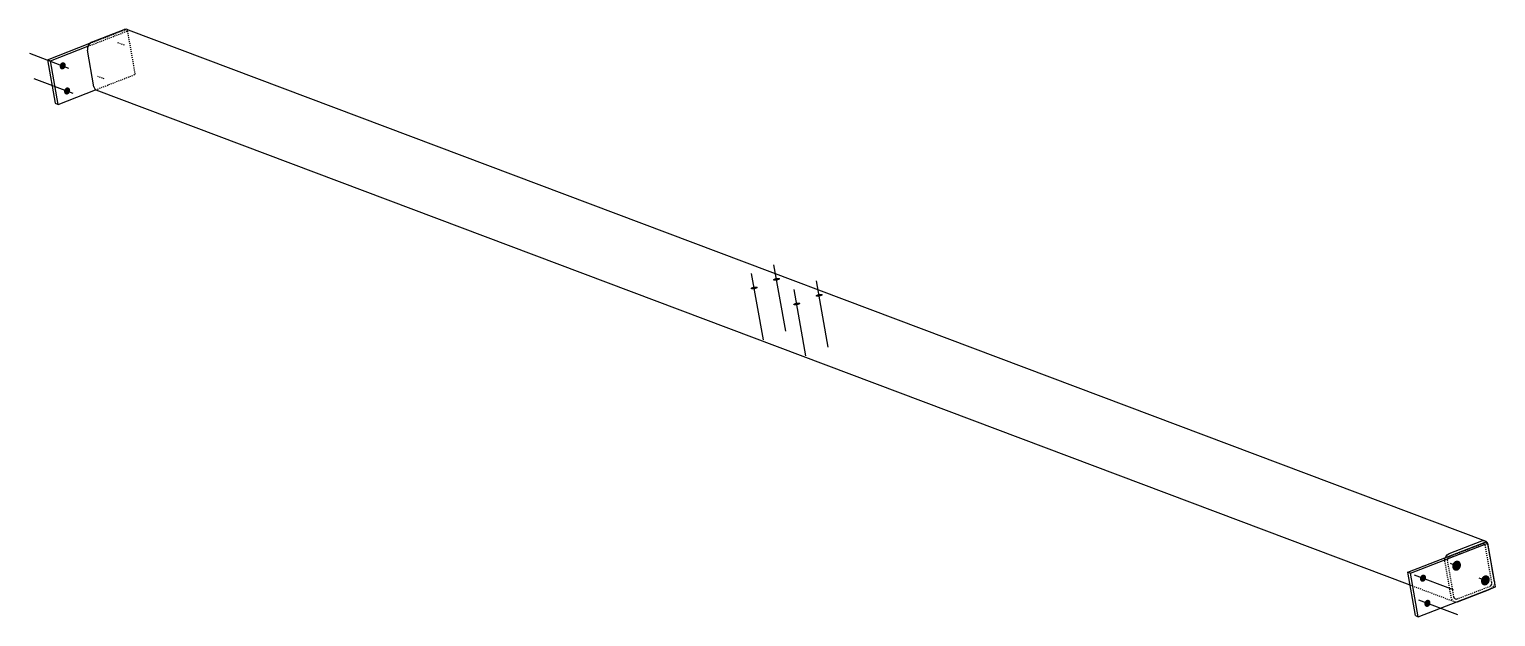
# Model space of a CAD drawing. Header units: millimetres. Extents: x 27 to 35527, y 5 to 1150.
# Drawn here: x 27 to 2836, y 25 to 1150 of the extents above; entities that cross this region are included whole.
import ezdxf

# ---------------------------------------------------------------- set-up
doc = ezdxf.new("R2010")
doc.units = ezdxf.units.MM
doc.linetypes.add('DXK_LINE_DOT2', pattern=[3.9198, 1.9599, -1.9599])
doc.layers.add('STÅL', color=7, linetype='Continuous')

msp = doc.modelspace()

# ---------------------------------------------------------------- hatches: boundary and pattern name
at = {"layer": 'STÅL', "linetype": 'Continuous'}
for points in [[(86, 1082.3), (86.7, 1083.6), (87.5, 1084.8), (88.5, 1085.8), (89.6, 1086.5), (90.8, 1087), (92.1, 1087.2), (93.3, 1087), (94.4, 1086.6), (95.4, 1085.9), (96.2, 1085), (96.8, 1083.8), (97.1, 1082.5), (97.2, 1081.1), (97.1, 1079.7), (96.7, 1078.3), (96.1, 1077), (95.2, 1075.8), (94.2, 1074.8), (93.1, 1074.1), (91.9, 1073.6), (90.7, 1073.5), (89.5, 1073.6), (88.3, 1074), (87.4, 1074.7), (86.6, 1075.6), (86, 1076.8), (85.6, 1078.1), (85.5, 1079.5), (85.6, 1080.9)], [(94.5, 1034.2), (95.1, 1035.5), (96, 1036.7), (97, 1037.7), (98.1, 1038.4), (99.3, 1038.9), (100.5, 1039), (101.7, 1038.9), (102.9, 1038.5), (103.8, 1037.8), (104.6, 1036.9), (105.2, 1035.7), (105.6, 1034.4), (105.7, 1033), (105.6, 1031.6), (105.2, 1030.2), (104.5, 1028.9), (103.7, 1027.7), (102.7, 1026.7), (101.6, 1026), (100.4, 1025.5), (99.1, 1025.3), (97.9, 1025.5), (96.8, 1025.9), (95.8, 1026.6), (95, 1027.5), (94.4, 1028.7), (94.1, 1030), (94, 1031.4), (94.1, 1032.8)], [(1458.8, 669.2), (1457.4, 669), (1456, 668.9), (1454.7, 669), (1453.5, 669.1), (1452.6, 669.4), (1452, 669.7), (1451.6, 670.1), (1451.5, 670.6), (1451.7, 671.2), (1452.2, 671.7), (1453, 672.3), (1454, 672.8), (1455.2, 673.3), (1456.5, 673.6), (1458, 674), (1459.4, 674.2), (1460.8, 674.2), (1462.1, 674.2), (1463.2, 674.1), (1464.1, 673.8), (1464.8, 673.5), (1465.2, 673), (1465.3, 672.6), (1465.1, 672), (1464.6, 671.5), (1463.8, 670.9), (1462.8, 670.4), (1461.6, 669.9), (1460.2, 669.5)], [(1416, 652.7), (1414.5, 652.5), (1413.1, 652.4), (1411.9, 652.4), (1410.7, 652.5), (1409.8, 652.8), (1409.1, 653.1), (1408.8, 653.6), (1408.7, 654.1), (1408.9, 654.6), (1409.4, 655.1), (1410.2, 655.7), (1411.2, 656.2), (1412.4, 656.7), (1413.7, 657.1), (1415.2, 657.4), (1416.6, 657.6), (1418, 657.7), (1419.3, 657.6), (1420.4, 657.5), (1421.3, 657.2), (1422, 656.9), (1422.4, 656.5), (1422.5, 656), (1422.3, 655.4), (1421.8, 654.9), (1421, 654.3), (1420, 653.8), (1418.8, 653.4), (1417.4, 653)], [(1497.6, 621.9), (1496.1, 621.7), (1494.7, 621.6), (1493.4, 621.7), (1492.3, 621.8), (1491.4, 622.1), (1490.7, 622.4), (1490.3, 622.8), (1490.2, 623.3), (1490.5, 623.9), (1491, 624.4), (1491.7, 625), (1492.8, 625.5), (1494, 625.9), (1495.3, 626.3), (1496.7, 626.6), (1498.2, 626.8), (1499.6, 626.9), (1500.9, 626.9), (1502, 626.8), (1502.9, 626.5), (1503.6, 626.2), (1504, 625.7), (1504, 625.2), (1503.8, 624.7), (1503.3, 624.2), (1502.5, 623.6), (1501.5, 623.1), (1500.3, 622.6), (1499, 622.2)], [(1540.4, 638.5), (1538.9, 638.3), (1537.5, 638.2), (1536.2, 638.2), (1535.1, 638.4), (1534.2, 638.6), (1533.5, 639), (1533.1, 639.4), (1533.1, 639.9), (1533.3, 640.4), (1533.8, 641), (1534.6, 641.5), (1535.6, 642.1), (1536.8, 642.5), (1538.1, 642.9), (1539.5, 643.2), (1541, 643.4), (1542.4, 643.5), (1543.7, 643.5), (1544.8, 643.3), (1545.7, 643.1), (1546.4, 642.7), (1546.8, 642.3), (1546.9, 641.8), (1546.6, 641.3), (1546.1, 640.7), (1545.4, 640.2), (1544.3, 639.7), (1543.1, 639.2), (1541.8, 638.8)], [(2753.1, 125.8), (2754, 127.7), (2755.2, 129.3), (2756.6, 130.7), (2758.2, 131.8), (2760, 132.4), (2761.7, 132.7), (2763.4, 132.5), (2765, 131.9), (2766.4, 130.9), (2767.6, 129.6), (2768.4, 127.9), (2768.9, 126.1), (2769.1, 124.1), (2768.9, 122), (2768.3, 120), (2767.4, 118.2), (2766.2, 116.5), (2764.8, 115.1), (2763.2, 114), (2761.5, 113.4), (2759.7, 113.1), (2758, 113.3), (2756.4, 113.9), (2755, 114.9), (2753.9, 116.2), (2753, 117.9), (2752.5, 119.7), (2752.3, 121.7), (2752.5, 123.8)], [(2691, 101), (2691.6, 102.3), (2692.5, 103.5), (2693.5, 104.4), (2694.6, 105.2), (2695.8, 105.6), (2697, 105.8), (2698.2, 105.7), (2699.4, 105.3), (2700.3, 104.6), (2701.1, 103.6), (2701.7, 102.5), (2702.1, 101.2), (2702.2, 99.8), (2702.1, 98.4), (2701.7, 97), (2701, 95.6), (2700.2, 94.5), (2699.2, 93.5), (2698.1, 92.8), (2696.9, 92.3), (2695.6, 92.1), (2694.4, 92.2), (2693.3, 92.7), (2692.3, 93.4), (2691.5, 94.3), (2690.9, 95.4), (2690.6, 96.7), (2690.5, 98.1), (2690.6, 99.6)], [(2808.2, 97.7), (2809.1, 99.6), (2810.3, 101.2), (2811.7, 102.6), (2813.3, 103.7), (2815, 104.3), (2816.8, 104.6), (2818.5, 104.4), (2820.1, 103.8), (2821.5, 102.8), (2822.7, 101.5), (2823.5, 99.8), (2824, 98), (2824.2, 96), (2824, 93.9), (2823.4, 91.9), (2822.5, 90.1), (2821.3, 88.4), (2819.9, 87), (2818.3, 85.9), (2816.5, 85.3), (2814.8, 85), (2813.1, 85.2), (2811.5, 85.8), (2810.1, 86.8), (2808.9, 88.1), (2808.1, 89.8), (2807.6, 91.6), (2807.4, 93.6), (2807.6, 95.7)], [(2699.5, 52.8), (2700.1, 54.2), (2701, 55.3), (2702, 56.3), (2703.1, 57.1), (2704.3, 57.5), (2705.5, 57.7), (2706.7, 57.6), (2707.8, 57.1), (2708.8, 56.5), (2709.6, 55.5), (2710.2, 54.4), (2710.6, 53.1), (2710.7, 51.7), (2710.6, 50.2), (2710.2, 48.8), (2709.5, 47.5), (2708.7, 46.3), (2707.7, 45.4), (2706.6, 44.6), (2705.4, 44.2), (2704.1, 44), (2702.9, 44.1), (2701.8, 44.5), (2700.8, 45.2), (2700, 46.2), (2699.4, 47.3), (2699.1, 48.6), (2699, 50), (2699.1, 51.4)]]:
    msp.add_hatch(color=96, dxfattribs=at).paths.add_polyline_path(points)

# ---------------------------------------------------------------- linework, layer by layer
at = {"layer": 'STÅL', "color": 2, "linetype": 'Continuous'}
for p, q in [((62.2, 1092), (143.5, 1123.5)), ((146.7, 1125.5), (143.1, 1123.2)), ((146.7, 1125.5), (209.3, 1149.7)), ((213.2, 1150.3), (209.3, 1149.7)), ((216.8, 1149.2), (213.2, 1150.3)), ((216.8, 1149.2), (2816.4, 169.9)), ((67.7, 1089.9), (139.7, 1117.8)), ((140.3, 1119.5), (138.8, 1115.1)), ((138.8, 1115.1), (138.8, 1110.5)), ((151.2, 1040.2), (138.8, 1110.5)), ((143.1, 1123.2), (140.3, 1119.5)), ((62.2, 1092), (76.9, 1008.7)), ((62.2, 1092), (67.7, 1089.9)), ((82.4, 1006.6), (67.7, 1089.9)), ((151.2, 1040.2), (152.7, 1036.3)), ((82.4, 1006.6), (154.4, 1034.5)), ((152.7, 1036.3), (155.5, 1033.5)), ((2671.6, 85.6), (155.5, 1033.5)), ((76.9, 1008.7), (82.4, 1006.6)), ((2746.3, 146.2), (2808.8, 170.4)), ((2808.8, 170.4), (2812.7, 171)), ((2812.7, 171), (2816.4, 169.9)), ((2816.4, 169.9), (2819.2, 167.1)), ((2667.2, 110.6), (2815.4, 168)), ((2672.7, 108.6), (2820.8, 166)), ((2739.8, 140.2), (2742.6, 143.9)), ((2742.6, 143.9), (2746.3, 146.2)), ((2820.8, 166), (2815.4, 168)), ((2819.4, 166.5), (2819.2, 167.1)), ((2835.5, 82.7), (2820.8, 166)), ((2739.3, 138.5), (2739.8, 140.2)), ((2672.7, 108.6), (2667.2, 110.6)), ((2681.9, 27.3), (2667.2, 110.6)), ((2687.3, 25.3), (2672.7, 108.6)), ((2687.3, 25.3), (2835.5, 82.7)), ((2762.6, 53.6), (2825.1, 77.9)), ((2828.3, 79.9), (2825.1, 77.9)), ((2759.1, 53.1), (2762.6, 53.6)), ((2681.9, 27.3), (2687.3, 25.3))]:
    msp.add_line(p, q, dxfattribs=at)
at = {"layer": 'STÅL', "color": 7, "linetype": 'DXK_LINE_DOT2'}
for p, q in [((139.7, 1117.8), (215.8, 1147.3)), ((143.5, 1123.5), (210.4, 1149.4)), ((215.8, 1147.3), (210.4, 1149.4)), ((230.5, 1064), (215.8, 1147.3)), ((154.4, 1034.5), (230.5, 1064)), ((2747.2, 140.6), (2745.4, 139.5)), ((2747.2, 140.6), (2809.8, 164.9)), ((2811.8, 165.2), (2809.8, 164.9)), ((2813.6, 164.6), (2811.8, 165.2)), ((2815, 163.2), (2813.6, 164.6)), ((2815.7, 161.2), (2815, 163.2)), ((2828.1, 90.9), (2815.7, 161.2)), ((2820.7, 163.1), (2819.4, 166.5)), ((2833.1, 92.8), (2820.7, 163.1)), ((2738.3, 135.8), (2739.3, 138.5)), ((2738.3, 131.2), (2738.3, 135.8)), ((2750.7, 60.9), (2738.3, 131.2)), ((2744, 137.6), (2743.3, 135.4)), ((2743.3, 135.4), (2743.3, 133.2)), ((2755.7, 62.8), (2743.3, 133.2)), ((2745.4, 139.5), (2744, 137.6)), ((2755, 54.2), (2671.6, 85.6)), ((2824.2, 83.4), (2826, 84.6)), ((2826, 84.6), (2827.4, 86.4)), ((2827.4, 86.4), (2828.1, 88.6)), ((2828.1, 88.6), (2828.1, 90.9)), ((2833.1, 88.3), (2831.5, 83.8)), ((2833.1, 92.8), (2833.1, 88.3)), ((2752.2, 57), (2750.7, 60.9)), ((2755, 54.2), (2752.2, 57)), ((2755.7, 62.8), (2756.4, 60.8)), ((2756.4, 60.8), (2757.8, 59.5)), ((2757.8, 59.5), (2759.6, 58.9)), ((2759.6, 58.9), (2761.6, 59.2)), ((2761.6, 59.2), (2824.2, 83.4)), ((2828.8, 80.2), (2828.3, 79.9)), ((2831.5, 83.8), (2828.8, 80.2)), ((2758.6, 53), (2755, 54.2)), ((2758.6, 53), (2759.1, 53.1))]:
    msp.add_line(p, q, dxfattribs=at)
at = {"layer": 'STÅL', "color": 96, "linetype": 'DXK_LINE_DOT2'}
for p, q in [((209.7, 1119.8), (197.2, 1124.5)), ((171, 1055.3), (158.4, 1060))]:
    msp.add_line(p, q, dxfattribs=at)
at = {"layer": 'STÅL', "color": 96, "linetype": 'Continuous'}
for p, q in [((27.5, 1104.4), (102.2, 1076.2)), ((35.9, 1056.3), (110.7, 1028.1)), ((1433.1, 555.5), (1410.7, 682.8)), ((1475.9, 572.1), (1453.5, 699.4)), ((1514.7, 524.8), (1492.3, 652)), ((1557.5, 541.4), (1535.1, 668.6)), ((2748.2, 127.6), (2760.7, 122.9)), ((2754.8, 76.9), (2680, 105.1)), ((2803.3, 99.5), (2815.8, 94.8)), ((2763.3, 28.8), (2688.5, 57))]:
    msp.add_line(p, q, dxfattribs=at)

doc.saveas('drawing.dxf')
